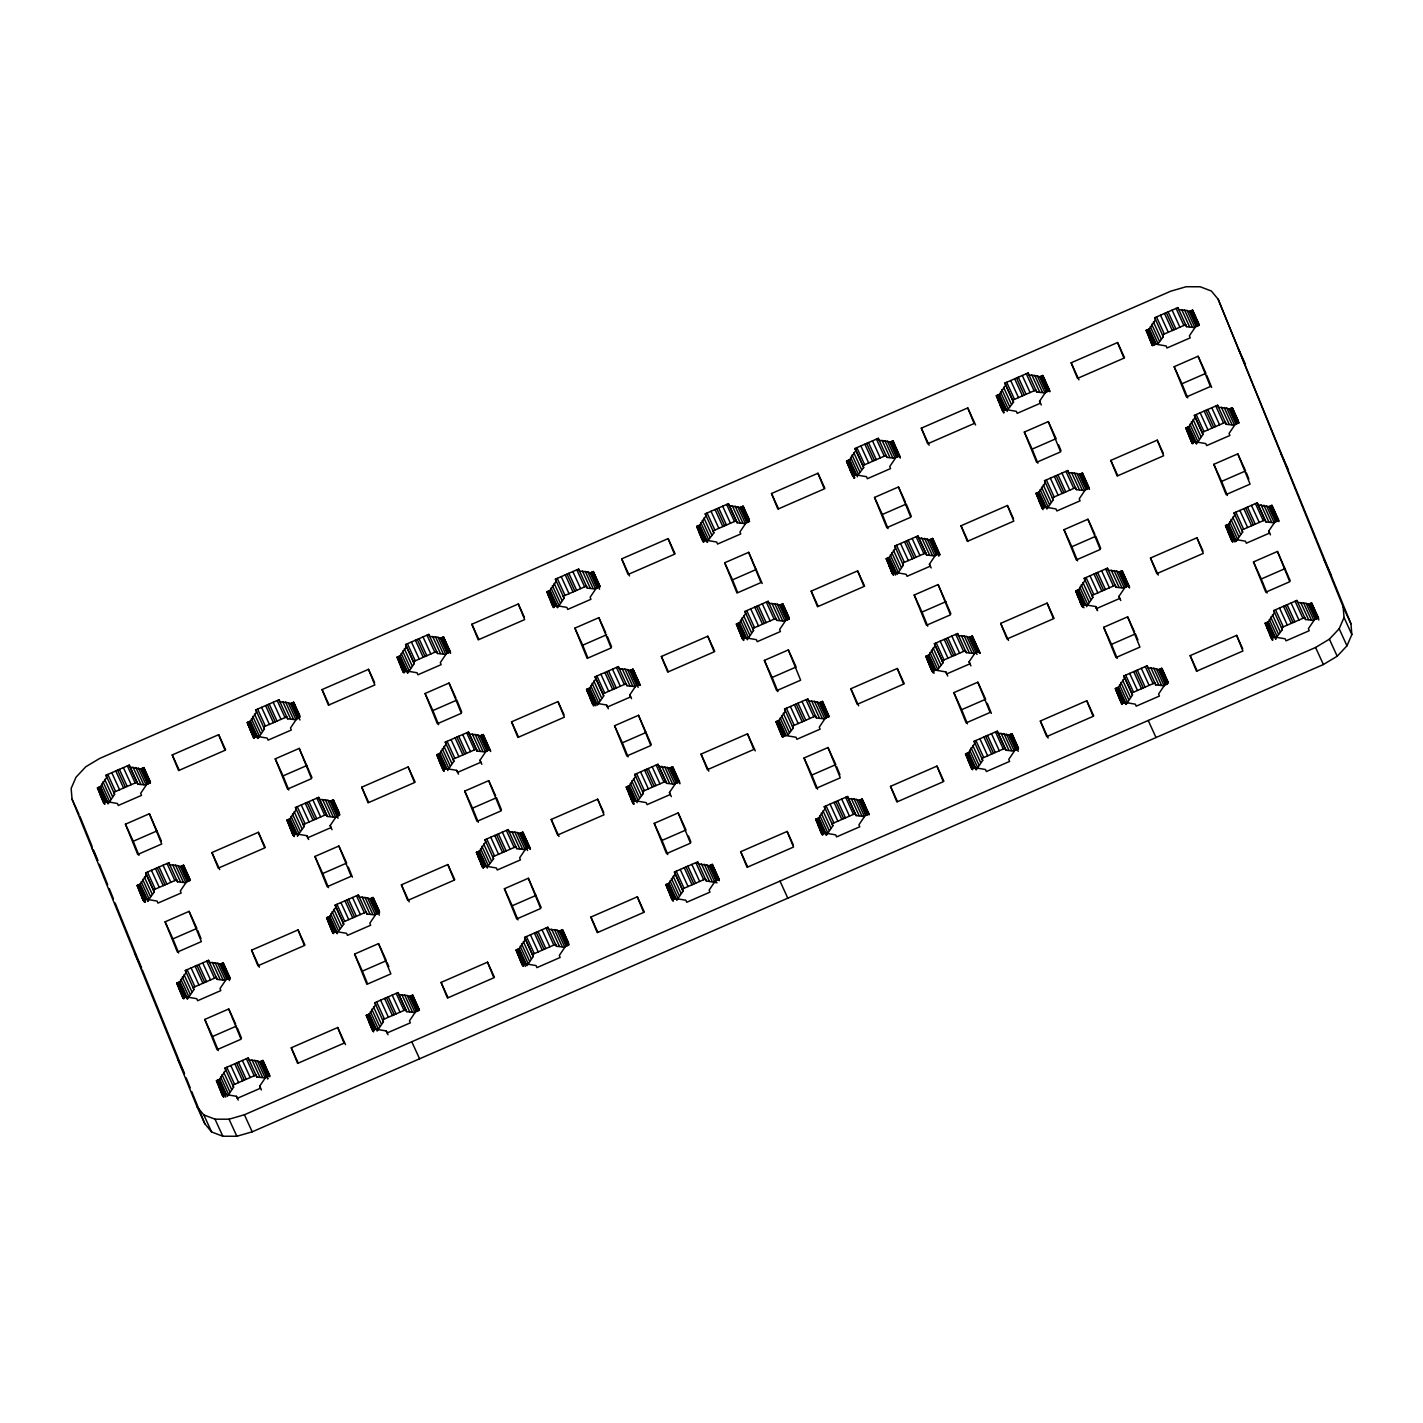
<?xml version="1.0" encoding="UTF-8"?>
<svg xmlns="http://www.w3.org/2000/svg" width="1423" height="1423" viewBox="0 0 1423 1423"><rect width="100%" height="100%" fill="white"/><g stroke="black" fill="none" stroke-linecap="round" stroke-linejoin="round"><path stroke-width="1.5" d="M129.191 765.112L130.009 767.139L140.77 768.971L143.883 767.602L150.02 782.739L146.925 784.091L140.664 793.34L141.5 795.368L118.269 805.489L117.451 803.479L106.689 801.647L103.577 802.999L97.44 787.862L100.535 786.51L106.796 777.26L105.978 775.233L129.191 765.112L137.142 782.49M138.405 768.046L146.213 785.122L137.835 784.198L136.999 782.17L113.787 792.291L114.605 794.319L108.361 803.568L100.535 786.51M178.071 865.664L180.436 866.571L183.549 865.22L189.704 880.357L186.591 881.709L180.33 890.958L181.166 892.986L157.935 903.107L157.117 901.079L146.356 899.247L143.261 900.617L137.106 885.48L140.219 884.128L146.462 874.878L145.644 872.85L168.857 862.712L177.501 881.798L185.897 882.722L178.071 865.664L169.693 864.739L168.857 862.712M147.547 901.399L154.271 891.936L153.453 889.909L176.665 879.788L177.501 881.798M288.229 702.695L290.594 703.602L293.689 702.25L299.844 717.388L296.731 718.74L290.488 727.989L291.306 730.017L268.093 740.138L267.257 738.11L256.514 736.278L253.401 737.648L247.246 722.51L250.359 721.159L256.62 711.909L255.784 709.881L279.015 699.742L287.642 718.828L296.037 719.753L288.229 702.695L279.833 701.77L279.015 699.742M287.642 718.828L286.823 716.818L263.593 726.94L264.429 728.967L258.168 738.217L250.359 721.159M217.755 963.282L220.103 964.189L223.215 962.837L229.37 977.957L226.257 979.326L220.014 988.576L220.832 990.586L197.601 1000.725L196.783 998.697L186.039 996.865L182.927 998.217L176.772 983.097L179.885 981.745L186.128 972.496L185.31 970.468L208.541 960.329L217.168 979.415L225.563 980.34L217.755 963.282L209.359 962.357L208.541 960.329M217.168 979.415L216.349 977.388L193.119 987.526L193.937 989.554L187.694 998.804L179.885 981.745M308.666 839.517L306.941 835.728L296.18 833.896L293.067 835.248L286.93 820.128L290.025 818.759L296.286 809.509L295.45 807.499L318.681 797.36L327.308 816.446L335.703 817.371L327.895 800.313L319.499 799.388L318.681 797.36M297.354 836.048L304.095 826.585L303.277 824.557L326.49 814.418M438.035 637.344L440.401 638.251L443.514 636.899L449.668 652.019L446.555 653.37L440.294 662.62L441.13 664.648L417.9 674.787L417.081 672.759L406.32 670.927L403.225 672.279L397.07 657.159L400.183 655.79L406.427 646.54L405.608 644.53L428.821 634.391L437.466 653.477L445.844 654.402L438.035 637.344L429.657 636.419L428.821 634.391M238.192 1100.104L236.449 1096.315L225.706 1094.483L222.593 1095.835L216.438 1080.697L219.551 1079.345L225.812 1070.096L224.976 1068.068L248.207 1057.947L256.834 1077.033L265.229 1077.958L257.421 1060.9L249.025 1059.975L248.207 1057.947M437.466 653.477L436.63 651.449L413.417 661.588L414.235 663.616L407.992 672.866L400.183 655.79M227.36 1096.404L233.621 1087.154L232.785 1085.126L256.015 1075.005L256.834 1077.033M367.561 897.913L369.927 898.838L373.039 897.468L379.176 912.605L376.081 913.957L369.82 923.207L370.656 925.235L347.425 935.373L346.607 933.346L335.846 931.514L332.733 932.865L326.596 917.728L329.691 916.376L335.953 907.127L335.134 905.099L358.347 894.978L366.992 914.064L375.37 914.989L367.561 897.913L359.165 897.006L358.347 894.978M458.491 774.165L456.747 770.377L446.004 768.545L442.891 769.896L436.736 754.759L439.849 753.407L446.093 744.158L445.274 742.13L468.505 732.009L477.007 750.775M447.658 770.466L453.901 761.216L453.083 759.188L476.314 749.067L477.132 751.095L485.528 752.02L477.719 734.944L469.323 734.037L468.505 732.009M587.859 571.975L590.225 572.882L593.32 571.53L599.474 586.667L596.362 588.019L590.118 597.269L590.936 599.296L567.724 609.418L566.905 607.408L556.144 605.575L553.031 606.927L546.877 591.79L549.99 590.438L556.251 581.189L555.415 579.161L578.645 569.04L587.272 588.126L595.668 589.051L587.859 571.975L579.463 571.068L578.645 569.04M388.017 1034.752L386.273 1030.946L375.512 1029.114L372.417 1030.483L366.262 1015.346L369.375 1013.994L375.619 1004.745L374.8 1002.717L398.013 992.596L406.249 1010.668M587.272 588.126L586.454 586.098L563.241 596.219L564.059 598.247L557.798 607.496L549.99 590.438M398.013 992.596L398.849 994.606L407.227 995.531L415.054 1012.589L406.658 1011.664L405.822 1009.654L382.609 1019.775L383.427 1021.803L377.184 1031.052L369.375 1013.994M517.385 832.562L519.751 833.469L522.846 832.117L529 847.254L525.887 848.606L519.644 857.856L520.462 859.883L497.25 870.004L496.414 867.977L485.67 866.145L482.557 867.514L476.403 852.377L479.515 851.025L485.777 841.776L484.941 839.748L508.171 829.609L516.798 848.695L525.194 849.62L517.385 832.562L508.989 831.637L508.171 829.609M608.297 708.796L606.572 705.008L595.81 703.175L592.697 704.545L586.561 689.408L589.656 688.056L595.917 678.807L595.099 676.779L618.311 666.64L626.938 685.726L635.334 686.651L627.525 669.593L619.13 668.668L618.311 666.64M626.938 685.726L626.12 683.716L602.907 693.837L603.726 695.865L597.482 705.114L589.656 688.056M728.451 503.671L729.288 505.699L740.031 507.531L743.144 506.179L749.298 521.316L746.186 522.668L739.942 531.917L740.76 533.945L717.53 544.066L716.712 542.038L705.95 540.206L702.855 541.576L696.701 526.439L699.814 525.087L706.057 515.837L705.239 513.81L728.451 503.671L736.687 521.743M557.051 930.18L559.417 931.087L562.53 929.735L568.666 944.854L565.554 946.224L559.31 955.456L560.128 957.483L536.916 967.622L536.097 965.594L525.336 963.762L522.223 965.114L516.087 949.995L519.182 948.643L525.443 939.393L524.607 937.366L547.837 927.227L556.464 946.313L564.86 947.238L557.051 930.18L548.655 929.255L547.837 927.227M524.607 937.366L533.251 956.452L526.99 965.701L519.182 948.643M657.977 764.258L658.813 766.286L669.557 768.118L672.67 766.766L678.824 781.885L675.712 783.237L669.45 792.486L670.286 794.514L647.056 804.653L646.238 802.625L635.476 800.793L632.381 802.145L626.227 787.026L629.34 785.656L635.583 776.407L634.765 774.397L657.977 764.258L665.928 781.636M777.349 604.241L779.715 605.149L782.81 603.797L788.965 618.916L785.852 620.268L779.608 629.517L780.427 631.545L757.214 641.684L756.378 639.656L745.634 637.824L742.521 639.176L736.367 624.057L739.48 622.687L745.723 613.438L744.905 611.428L768.135 601.289L776.762 620.375L785.158 621.3L777.349 604.241L768.954 603.316L768.135 601.289M776.762 620.375L775.944 618.347L752.714 628.486L753.55 630.514L747.288 639.763L739.48 622.687M887.49 441.272L889.855 442.179L892.968 440.828L899.105 455.947L896.01 457.299L889.749 466.548L890.567 468.576L867.354 478.715L866.536 476.687L855.774 474.855L852.662 476.207L846.525 461.088L849.62 459.718L855.881 450.468L855.063 448.458L878.276 438.32L886.903 457.406L895.298 458.331L887.49 441.272L879.094 440.347L878.276 438.32M697.661 861.876L698.48 863.903L709.223 865.735L712.336 864.366L718.49 879.503L715.378 880.855L709.134 890.104L709.952 892.132L686.722 902.271L685.904 900.243L675.16 898.411L672.047 899.763L665.893 884.626L669.006 883.274L675.249 874.024L674.431 871.997L697.661 861.876L706.288 880.962L717.05 882.794M706.288 880.962L705.47 878.934L682.24 889.055L683.058 891.083L676.814 900.332L669.006 883.274M817.015 701.841L819.381 702.766L822.476 701.397L828.631 716.534L825.518 717.886L819.274 727.135L820.093 729.163L796.88 739.284L796.062 737.274L785.3 735.442L782.188 736.794L776.033 721.657L779.146 720.305L785.407 711.055L784.571 709.028L807.802 698.906L816.428 717.992L824.824 718.917L817.015 701.841L808.62 700.934L807.802 698.906M917.942 535.937L918.778 537.965L929.521 539.779L932.634 538.428L938.789 553.565L935.676 554.917L929.415 564.166L930.251 566.194L907.02 576.315L906.202 574.305L895.441 572.473L892.346 573.825L886.191 558.688L889.304 557.336L895.547 548.086L894.729 546.058L917.942 535.937L925.893 553.316M927.156 538.872L934.964 555.948L926.586 555.023L925.75 552.996L902.538 563.117L903.356 565.144L897.113 574.394L889.304 557.336M1037.314 375.903L1039.679 376.81L1042.774 375.459L1048.929 390.596L1045.816 391.948L1039.573 401.197L1040.391 403.225L1017.178 413.346L1016.342 411.336L1005.599 409.504L1002.486 410.856L996.331 395.719L999.444 394.367L1005.687 385.117L1004.869 383.089L1028.1 372.968L1036.727 392.054L1045.122 392.961L1037.314 375.903L1028.918 374.996L1028.1 372.968M856.682 799.459L859.047 800.366L862.16 799.014L868.297 814.152L865.202 815.504L858.941 824.753L859.759 826.781L836.546 836.902L835.728 834.874L824.966 833.042L821.854 834.412L815.717 819.274L818.812 817.923L825.073 808.673L824.255 806.645L847.468 796.506L856.095 815.592L864.49 816.517L856.682 799.459L848.286 798.534L847.468 796.506M855.276 813.582L832.064 823.704L832.882 825.731L826.638 834.981L818.812 817.923M947.736 676.014L945.868 671.905L935.107 670.073L932.012 671.443L925.857 656.305L928.97 654.954L935.213 645.704L934.395 643.676L957.608 633.537L966.253 652.623L974.648 653.548L966.84 636.49L958.444 635.565L957.608 633.537M1076.98 473.521L1079.345 474.428L1082.441 473.076L1088.595 488.196L1085.482 489.565L1079.239 498.815L1080.057 500.843L1056.844 510.964L1056.008 508.936L1045.265 507.104L1042.152 508.473L1035.997 493.336L1039.11 491.984L1045.371 482.735L1044.535 480.707L1067.766 470.568L1076.393 489.654L1084.788 490.579L1076.98 473.521L1068.584 472.596L1067.766 470.568M1076.393 489.654L1075.575 487.627L1052.344 497.765L1053.18 499.793L1046.919 509.043L1039.11 491.984M1187.12 310.552L1189.486 311.459L1192.599 310.107L1198.753 325.227L1195.64 326.596L1189.379 335.846L1190.215 337.874L1166.985 347.995L1166.166 345.967L1155.405 344.135L1152.31 345.487L1146.155 330.367L1149.268 329.015L1155.512 319.766L1154.693 317.738L1177.906 307.599L1186.551 326.685L1194.929 327.61L1187.12 310.552L1178.724 309.627L1177.906 307.599M997.292 731.155L998.11 733.183L1008.871 735.015L1011.966 733.663L1018.121 748.783L1015.008 750.134L1008.765 759.384L1009.583 761.412L986.37 771.551L985.534 769.523L974.791 767.691L971.678 769.043L965.523 753.923L968.636 752.554L974.88 743.304L974.061 741.294L997.292 731.155L1005.51 749.227M1006.506 734.108L1014.314 751.166L1005.919 750.241L1005.1 748.213L981.87 758.352L982.706 760.38L976.445 769.63L968.636 752.554M1097.418 610.342L1095.692 606.554L1084.931 604.722L1081.818 606.073L1075.681 590.954L1078.776 589.584L1085.038 580.335L1084.219 578.325L1107.432 568.186L1116.059 587.272L1124.455 588.197L1116.646 571.139L1108.25 570.214L1107.432 568.186M1086.585 606.66L1092.846 597.411L1092.028 595.383L1115.241 585.244L1116.059 587.272M1226.786 408.17L1229.152 409.077L1232.265 407.725L1238.419 422.844L1235.306 424.196L1229.063 433.446L1229.881 435.474L1206.651 445.612L1205.832 443.585L1195.071 441.753L1191.976 443.104L1185.821 427.985L1188.934 426.615L1195.178 417.366L1194.359 415.356L1217.572 405.217L1226.217 424.303L1234.613 425.228L1226.786 408.17L1218.408 407.245L1217.572 405.217M1226.217 424.303L1225.399 422.275L1202.168 432.414L1202.986 434.424L1196.743 443.674L1188.934 426.615M1156.312 668.739L1158.678 669.664L1161.791 668.294L1167.945 683.431L1164.832 684.783L1158.571 694.033L1159.407 696.06L1136.177 706.182L1135.358 704.172L1124.597 702.339L1121.502 703.691L1115.347 688.554L1118.46 687.202L1124.704 677.953L1123.885 675.925L1147.098 665.804L1155.743 684.89L1164.121 685.815L1156.312 668.739L1147.934 667.832L1147.098 665.804M1155.743 684.89L1154.907 682.862L1131.694 692.983L1132.512 695.011L1126.269 704.26L1118.46 687.202M1257.256 502.835L1258.074 504.863L1268.836 506.677L1271.931 505.325L1278.085 520.462L1274.972 521.814L1268.729 531.064L1269.547 533.091L1246.335 543.212L1245.499 541.202L1234.755 539.37L1231.642 540.722L1225.488 525.585L1228.6 524.233L1234.844 514.984L1234.026 512.956L1257.256 502.835L1265.474 520.907M1235.929 541.505L1242.67 532.042L1241.834 530.014L1265.065 519.893L1265.883 521.921L1274.279 522.828L1266.47 505.77M1306.136 603.388L1308.502 604.295L1311.597 602.943L1317.751 618.08L1314.639 619.432L1308.395 628.681L1309.213 630.709L1286.001 640.83L1285.165 638.802L1274.421 636.97L1271.308 638.34L1265.154 623.203L1268.267 621.851L1274.528 612.601L1273.692 610.574L1296.922 600.435L1305.549 619.521L1313.945 620.446L1306.136 603.388L1297.74 602.463L1296.922 600.435M197.032 1106.703L203.827 1114.92L215.015 1119.172L229.05 1119.207L244.4 1114.76L1315.581 647.465L1329.384 639.176L1339.168 628.753L1344.041 617.493L1343.116 606.714L1218.159 299.239L1211.364 291.021L1200.176 286.77L1186.142 286.734L1170.791 291.181L99.61 758.477L85.807 766.766L76.024 777.189L71.15 788.449L72.057 799.228L197.032 1106.703L204.841 1123.761L211.636 1131.979L222.824 1136.23L236.858 1136.265L252.209 1131.819L1323.39 664.523L1337.193 656.234L1346.976 645.811L1351.85 634.551L1350.943 623.772L1218.159 299.239M366.992 914.064L366.156 912.036L342.943 922.157L343.761 924.185L338.532 931.051L330.723 913.993M516.798 848.695L515.98 846.685L492.749 856.806L493.585 858.834L488.356 865.7L480.547 848.642M737.683 506.624L745.492 523.682L737.096 522.757L736.278 520.729L713.048 530.868L713.866 532.896L708.636 539.762L700.827 522.703M667.191 767.21L675 784.269L666.622 783.344L665.786 781.316L642.573 791.455L643.392 793.483L638.162 800.331L630.353 783.273M855.063 448.458L863.69 467.544L858.46 474.393L850.652 457.334M816.428 717.992L815.61 715.965L792.398 726.086L793.216 728.114L787.986 734.98L780.178 717.921M1036.727 392.054L1035.908 390.027L1012.678 400.148L1013.514 402.175L1008.284 409.041L1000.476 391.983M966.253 652.623L965.434 650.613L942.204 660.734L943.022 662.762L937.793 669.628L929.984 652.57M1186.551 326.685L1185.715 324.657L1162.502 334.796L1163.32 336.824L1158.091 343.69L1150.282 326.632M1305.549 619.521L1304.731 617.511L1281.5 627.632L1282.336 629.66L1277.107 636.526L1269.298 619.467M306.941 835.728L307.759 837.756L330.972 827.617L330.154 825.589L336.415 816.34L339.51 814.988L333.373 799.868L330.261 801.22L327.895 800.313M456.747 770.377L457.566 772.387L480.796 762.266L479.978 760.238L486.221 750.988L489.334 749.636L483.18 734.499L480.067 735.869L477.719 734.944M236.449 1096.315L237.285 1098.343L260.498 1088.204L259.68 1086.176L265.923 1076.926L269.036 1075.575L262.881 1060.437L259.786 1061.807L257.421 1060.9M606.572 705.008L607.39 707.035L630.602 696.914L629.784 694.886L636.045 685.637L639.14 684.285L633.004 669.148L629.891 670.5L627.525 669.593M945.868 671.905L946.686 673.933L969.917 663.812L969.099 661.784L975.342 652.534L978.455 651.183L972.3 636.045L969.188 637.397L966.84 636.49M1095.692 606.554L1096.51 608.582L1119.723 598.443L1118.905 596.415L1125.166 587.165L1128.261 585.814L1122.124 570.694L1119.012 572.046L1116.646 571.139M218.68 734.677L225.03 750.295L178.587 770.572L172.236 754.937L218.68 734.677L225.634 749.85M368.504 669.326L374.854 684.943L328.411 705.203L322.06 689.586L368.504 669.326L374.587 682.595M518.328 603.975L524.66 619.592L478.217 639.852L471.885 624.235L518.328 603.975L524.393 617.244M668.134 538.606L674.484 554.223L628.041 574.483L621.691 558.865L668.134 538.606L675.089 553.778M817.958 473.254L824.308 488.872L777.865 509.132L771.515 493.514L817.958 473.254L824.895 488.427M967.765 407.903L974.115 423.52L927.671 443.78L921.321 428.163L967.765 407.903L975.573 424.961M1117.589 342.534L1123.939 358.151L1077.496 378.411L1071.145 362.794L1117.589 342.534L1124.526 357.707M862.872 465.517L886.084 455.378L886.903 457.406M149.397 813.743L161.706 844.017L137.729 854.476L125.437 824.202L149.397 813.743L161.315 840.904M299.221 748.391L311.512 778.648L287.553 789.107L275.244 758.85L299.221 748.391L311.957 777.563M449.028 683.04L461.337 713.297L437.359 723.756L425.068 693.499L449.028 683.04L455.983 698.195M598.852 617.671L611.143 647.945L587.183 658.387L574.874 628.13L598.852 617.671L605.789 632.844M748.676 552.32L760.967 582.576L736.989 593.035L724.698 562.779L748.676 552.32L762.212 583.501M898.482 486.968L910.791 517.225L886.814 527.684L874.522 497.427L898.482 486.968L905.437 502.123M1048.306 421.599L1060.597 451.874L1036.638 462.315L1024.329 432.058L1048.306 421.599L1056.115 438.658L1032.137 449.117L1037.883 463.24M1198.113 356.248L1210.422 386.505L1186.444 396.964L1174.153 366.707L1198.113 356.248L1205.939 373.306L1181.962 383.765L1187.707 397.889M138.974 855.383L133.246 841.26L157.206 830.819M288.798 790.032L283.052 775.909L307.03 765.449M438.622 724.681L432.877 710.557L456.854 700.098L461.764 712.194M587.61 657.301L582.701 645.188L606.66 634.747M737.434 591.95L732.507 579.837L756.485 569.378M888.059 528.609L882.331 514.486L906.291 504.027L911.218 516.122M258.363 832.295L264.714 847.912L218.27 868.172L211.92 852.555L258.363 832.295L265.301 847.468M408.17 766.944L414.52 782.561L368.077 802.821L361.727 787.204L408.17 766.944L415.125 782.099M557.994 701.575L564.344 717.192L517.901 737.452L511.551 721.835L557.994 701.575L564.059 714.844M707.8 636.223L714.15 651.841L667.707 672.101L661.357 656.483L707.8 636.223L714.755 651.396M857.624 570.872L863.974 586.489L817.531 606.749L811.181 591.132L857.624 570.872L864.561 586.027M1007.448 505.503L1013.781 521.12L967.338 541.38L961.005 525.763L1007.448 505.503L1013.514 518.772M1157.255 440.152L1163.605 455.769L1117.162 476.029L1110.812 460.412L1157.255 440.152L1163.338 453.421M189.081 911.36L201.372 941.617L177.395 952.076L165.104 921.819L189.081 911.36L196.89 928.419L172.912 938.878L178.658 953.001M338.887 846.009L351.179 876.266L327.219 886.725L314.928 856.468L338.887 846.009L346.696 863.067L322.736 873.526L328.464 887.65M488.712 780.64L501.003 810.914L477.025 821.373L464.734 791.099L488.712 780.64L495.649 795.813M638.518 715.289L650.827 745.545L626.849 756.004L614.558 725.748L638.518 715.289L651.254 744.46M788.342 649.937L800.633 680.194L776.673 690.653L764.364 660.397L788.342 649.937L796.151 666.996L772.173 677.455L777.919 691.578M938.148 584.568L950.457 614.843L926.48 625.284L914.189 595.027L938.148 584.568L950.884 613.74M1087.972 519.217L1100.264 549.474L1076.304 559.933L1063.995 529.676L1087.972 519.217L1094.91 534.39M1237.797 453.866L1250.088 484.122L1226.11 494.581L1213.819 464.325L1237.797 453.866L1245.605 470.924L1221.628 481.383L1227.373 495.506M478.288 822.281L472.543 808.157L496.52 797.716L501.43 809.812M628.094 756.929L622.367 742.806L646.327 732.347M927.743 626.209L921.997 612.086L945.975 601.627M1077.549 560.858L1071.821 546.734L1095.781 536.275L1100.708 548.389M298.03 929.913L304.38 945.53L257.937 965.79L251.586 950.173L298.03 929.913L304.967 945.068M447.836 864.544L454.186 880.161L407.743 900.439L401.393 884.821L447.836 864.544L454.791 879.716M597.66 799.192L604.01 814.81L557.567 835.07L551.217 819.452L597.66 799.192L603.743 812.462M747.484 733.841L753.816 749.459L707.373 769.718L701.041 754.101L747.484 733.841L755.293 750.899M897.29 668.472L903.641 684.089L857.197 704.349L850.847 688.732L897.29 668.472L904.245 683.645M1047.115 603.121L1053.465 618.738L1007.022 638.998L1000.671 623.381L1047.115 603.121L1054.052 618.294M1196.921 537.769L1203.271 553.387L1156.828 573.647L1150.478 558.029L1196.921 537.769L1203.004 551.039M228.747 1008.978L241.038 1039.235L217.061 1049.694L204.77 1019.437L228.747 1008.978L235.684 1024.133M378.554 943.609L390.863 973.883L366.885 984.342L354.594 954.068L378.554 943.609L386.362 960.685L362.403 971.126L367.312 983.24M528.378 878.258L540.669 908.514L516.709 918.973L504.4 888.717L528.378 878.258L541.114 907.429M678.184 812.907L690.493 843.163L666.515 853.622L654.224 823.366L678.184 812.907L686.011 829.965L662.033 840.424L667.778 854.547M828.008 747.537L840.299 777.812L816.34 788.253L804.031 757.997L828.008 747.537L835.817 764.613L811.857 775.055L817.585 789.178M977.832 682.186L990.123 712.443L966.146 722.902L953.855 692.645L977.832 682.186L985.641 699.244L961.663 709.703L967.409 723.827M1127.639 616.835L1139.948 647.091L1115.97 657.551L1103.679 627.294L1127.639 616.835L1134.593 631.99M1277.463 551.466L1289.754 581.74L1265.794 592.181L1253.485 561.925L1277.463 551.466L1290.181 580.637M218.324 1050.619L212.578 1036.495L236.556 1026.036M517.954 919.898L512.209 905.775L536.186 895.316M1117.215 658.475L1111.488 644.352L1135.447 633.893L1137.92 639.941M1267.039 593.106L1261.294 578.983L1285.271 568.524M337.696 1027.513L344.046 1043.148L297.603 1063.408L291.253 1047.79L337.696 1027.513L345.504 1044.589M487.52 962.161L493.87 977.779L447.427 998.039L441.077 982.421L487.52 962.161L494.457 977.334M637.326 896.81L643.676 912.428L597.233 932.688L590.883 917.07L637.326 896.81L644.281 911.965M787.15 831.441L793.5 847.059L747.057 867.336L740.707 851.701L787.15 831.441L793.216 844.711M936.957 766.09L943.307 781.707L896.864 801.967L890.513 786.35L936.957 766.09L943.911 781.263M1086.781 700.739L1093.131 716.356L1046.688 736.616L1040.338 720.999L1086.781 700.739L1093.718 715.894M1236.605 635.37L1242.937 650.987L1196.494 671.247L1190.162 655.629L1236.605 635.37L1242.67 648.639M407.227 995.531L409.593 996.438L412.706 995.086L419.447 1010.241L415.303 1001.472M532.433 954.424L555.646 944.285L556.464 946.313M1237.69 347.283L1245.499 364.341M1280.647 452.976L1288.455 470.035M1323.603 558.67L1331.412 575.728M1343.116 606.714L1350.943 623.772M1344.041 617.493L1351.85 634.551M1339.168 628.753L1346.976 645.811M1192.599 310.107L1199.144 324.551M1194.128 313.896L1199.144 325.244M1192.118 310.321L1199.055 325.476M1191.033 310.783L1197.988 325.956M1189.966 311.246L1196.921 326.418M1189.486 311.459L1196.423 326.632M1232.265 407.725L1238.348 420.995M1232.745 408.899L1239.006 422.88M1231.784 407.921L1238.722 423.093M1230.717 408.401L1237.654 423.556M1184.523 309.947L1192.332 327.005M1229.65 408.863L1236.587 424.018M1229.152 409.077L1236.107 424.232M1271.931 505.325L1278.886 520.498M1274.528 511.711L1278.957 521.654M1181.713 309.627L1189.521 326.685M1271.45 505.539L1278.388 520.711M1270.383 506.001L1277.32 521.174M1224.189 407.547L1231.998 424.605M1269.316 506.481L1276.253 521.636M1268.836 506.677L1275.773 521.85M1329.384 639.176L1337.193 656.234M1311.597 602.943L1318.552 618.098M1313.144 606.732L1318.534 618.809M1176.092 308.4L1183.9 325.458M1221.379 407.245L1229.187 424.303M1311.117 603.156L1318.819 619.983M1310.049 603.619L1316.986 618.792M1263.855 505.165L1271.664 522.223M1308.982 604.081L1315.919 619.254M1308.502 604.295L1315.439 619.467M1172.107 310.143L1179.916 327.201M1215.758 406.017L1223.584 423.076M1261.045 504.863L1268.854 521.921M1303.521 602.783L1311.348 619.841M1257.95 504.542L1265.883 521.921M1268.729 531.064L1270.454 534.852M1168.105 311.886L1175.932 328.944M1211.773 407.743L1219.582 424.819M1255.442 503.617L1263.25 520.676M1300.711 602.463L1308.537 619.521M1166.291 312.669L1174.117 329.727M1164.476 313.469L1172.303 330.527M1207.789 409.486L1215.598 426.544M1251.44 505.361L1259.248 522.419M1295.108 601.235L1302.917 618.294M1315.581 647.465L1323.39 664.523M1205.975 410.286L1213.783 427.345M1160.492 315.195L1168.301 332.271M1204.16 411.069L1211.969 428.127M1247.455 507.104L1255.264 524.162M1291.106 602.978L1298.932 620.037M1245.641 507.886L1253.45 524.962M1156.508 316.938L1164.316 333.996M1200.158 412.812L1207.967 429.871M1243.827 508.687L1251.635 525.745M1287.121 604.722L1294.93 621.78M1154.693 317.738L1163.32 336.824M1285.307 605.504L1293.116 622.562M1174.153 366.707L1181.962 383.765M1196.174 414.555L1203.983 431.614M1239.842 510.43L1247.651 527.488M1153.43 321.972L1161.239 339.03M1283.493 606.305L1291.301 623.363M1194.359 415.356L1202.293 432.717M1194.769 416.352L1202.986 434.424M1151.687 324.266L1159.496 341.324M1213.819 464.325L1221.628 481.383M1235.84 512.173L1243.649 529.231M1193.097 419.572L1200.905 436.648M1279.508 608.048L1287.317 625.106M1234.026 512.956L1242.67 532.042M1149.268 329.015L1156.205 344.17M1148.77 329.229L1155.725 344.384M1191.353 421.884L1199.162 438.942M1147.703 329.691L1154.658 344.846M1275.506 609.773L1283.315 626.849M1253.485 561.925L1261.294 578.983M1189.948 424.232L1197.757 441.29M1232.763 517.189L1240.589 534.248M1146.636 330.154L1153.573 345.327M1146.155 330.367L1153.092 345.522M1148.752 336.753L1152.701 345.504M1150.762 341.716L1152.505 345.504M1273.692 610.574L1282.336 629.66M1231.02 519.484L1238.828 536.542M1188.436 426.829L1196.263 443.887M1187.369 427.291L1194.324 442.464M1272.447 614.807L1280.255 631.865M1186.302 427.772L1193.257 442.927M1229.632 521.85L1237.441 538.908M1185.821 427.985L1192.759 443.14M1187.351 431.756L1192.759 443.834M1189.379 436.719L1192.172 443.122M1228.6 524.233L1236.409 541.291M1228.12 524.447L1235.057 539.619M1270.686 617.102L1278.494 634.16M1227.053 524.909L1234.862 541.967M1225.986 525.372L1232.923 540.544M1225.488 525.585L1232.923 541.932M1228.085 531.971L1232.514 541.914M1268.267 621.851L1276.075 638.909M1267.786 622.064L1275.595 639.123M1266.719 622.527L1273.656 637.682M1265.652 622.989L1272.589 638.162M1265.154 623.203L1272.589 639.55M1266.701 626.992L1272.767 640.261M1269.778 634.551L1272.375 640.243M1071.145 362.794L1078.954 379.852M1110.812 460.412L1117.749 475.584M1150.478 558.029L1158.286 575.088M1190.162 655.629L1197.099 670.802M1042.774 375.459L1049.729 390.631M1044.322 379.247L1049.712 391.325M1042.294 375.672L1049.8 391.787M1041.227 376.134L1048.164 391.307M1040.16 376.615L1047.097 391.77M1039.679 376.81L1046.617 391.983M1082.441 473.076L1089.395 488.231M1081.96 473.29L1089.467 489.405M1080.893 473.752L1087.83 488.925M1034.699 375.298L1042.508 392.357M1079.826 474.215L1086.763 489.387M1079.345 474.428L1086.283 489.601M1122.124 570.694L1129.542 587.041M1123.654 574.465L1129.524 587.735M1031.888 374.996L1039.697 392.054M1121.626 570.89L1129.328 587.717M1120.559 571.37L1127.514 586.525M1074.365 472.916L1082.191 489.974M1119.492 571.833L1126.447 586.988M1119.012 572.046L1125.949 587.201M1039.573 401.197L1041.298 404.986M1161.791 668.294L1167.856 681.564M1162.271 669.486L1167.856 682.257M1026.285 373.751L1034.094 390.809M1071.555 472.596L1079.381 489.654M1161.31 668.508L1167.945 682.738M1160.225 668.97L1167.18 684.143M1114.049 570.516L1121.858 587.574M1159.158 669.45L1166.113 684.605M1158.678 669.664L1165.615 684.819M1022.283 375.494L1030.092 392.552M1065.952 471.369L1073.76 488.427M1111.238 570.214L1119.047 587.272M1153.715 668.134L1161.524 685.192M1118.905 596.415L1120.773 600.524M1018.299 377.237L1026.108 394.296M1061.949 473.112L1069.776 490.17M1105.618 568.987L1113.426 586.045M1150.905 667.832L1158.713 684.89M1016.484 378.02L1024.293 395.096M1014.67 378.82L1022.479 395.879M1057.965 474.855L1065.774 491.913M1101.633 570.712L1109.442 587.788M1145.284 666.587L1153.092 683.645M1056.151 475.638L1063.959 492.696M1010.686 380.564L1018.494 397.622M1054.336 476.438L1062.145 493.496M1097.631 572.455L1105.44 589.513M1141.299 668.33L1149.108 685.388M1095.817 573.256L1103.625 590.314M1006.684 382.307L1014.492 399.365M1050.352 478.181L1058.161 495.24M1094.002 574.038L1101.811 591.096M1137.315 670.073L1145.124 687.131M1004.869 383.089L1013.372 401.855M1005.687 385.117L1013.514 402.175M1135.501 670.873L1143.309 687.932M1024.329 432.058L1032.137 449.117M1046.35 479.907L1054.158 496.983M1003.606 387.323L1011.433 404.381M1090.018 575.781L1097.827 592.84M1133.686 671.656L1141.495 688.714M1044.535 480.707L1053.18 499.793M1001.863 389.617L1009.672 406.676M1086.034 577.525L1093.842 594.583M1043.29 484.941L1051.099 501.999M1063.995 529.676L1071.821 546.734M1129.684 673.399L1137.493 690.457M1084.219 578.325L1092.846 597.411M999.444 394.367L1007.253 411.425M998.964 394.58L1005.901 409.735M1041.529 487.235L1049.338 504.293M1148.219 720.483L1156.027 737.541M1095.817 606.874L1097.542 610.663M997.897 395.043L1004.834 410.215M1103.679 627.294L1111.488 644.352M1125.7 675.142L1133.508 692.201M1082.956 582.541L1090.765 599.617M996.829 395.505L1003.766 410.678M1040.142 489.601L1047.951 506.659M996.331 395.719L1003.766 412.065M997.879 399.507L1003.944 412.777M999.889 404.47L1003.553 412.759M1123.885 675.925L1131.819 693.303M1124.295 676.939L1132.512 695.011M1081.213 584.853L1089.022 601.911M1038.63 492.198L1045.567 507.353M1037.563 492.66L1044.5 507.815M1122.622 680.158L1130.431 697.217M1079.808 587.201L1087.617 604.259M1036.495 493.123L1043.433 508.296M1035.997 493.336L1042.952 508.491M1038.594 499.722L1043.023 509.665M1078.776 589.584L1085.731 604.757M1078.296 589.798L1085.233 604.971M1120.879 682.453L1128.688 699.511M1077.229 590.278L1084.166 605.433M1119.474 684.819L1127.283 701.877M1076.162 590.741L1083.97 607.799M1075.681 590.954L1083.099 607.301M1077.211 594.725L1082.707 607.283M1080.288 602.303L1082.014 606.091M1117.962 687.416L1125.771 704.474M1116.895 687.878L1123.85 703.051M1115.828 688.341L1122.765 703.513M1115.347 688.554L1122.285 703.727M1115.828 689.746L1122.285 704.421M1118.425 696.132L1121.893 703.709M921.321 428.163L929.13 445.221M961.005 525.763L967.942 540.936M1000.671 623.381L1008.48 640.439M1040.338 720.999L1048.146 738.057M892.968 440.828L900.385 457.174M892.47 441.023L900.279 458.099M891.403 441.504L898.358 456.658M890.336 441.966L897.29 457.121M889.855 442.179L896.792 457.334M932.634 538.428L940.052 554.774M934.164 542.216L939.66 554.757M932.154 538.641L939.091 553.814M931.087 539.104L938.895 556.162M884.893 440.65L892.701 457.708M930.002 539.584L936.957 554.739M929.521 539.779L936.459 554.952M972.3 636.045L980.109 653.104M973.83 639.834L979.913 653.104M882.082 440.347L889.891 457.406M971.82 636.259L979.629 653.317M970.753 636.721L977.69 651.894M924.559 538.268L932.367 555.326M969.686 637.184L976.623 652.357M969.188 637.397L976.996 654.455M1011.966 733.663L1018.53 748.107M1011.486 733.877L1018.423 749.032M876.461 439.12L884.27 456.178M921.748 537.965L929.557 555.023M1010.419 734.339L1018.228 751.397M964.225 635.885L972.034 652.944M1009.352 734.802L1016.289 749.957M918.351 536.951L926.586 555.023M1008.871 735.015L1015.809 750.17M929.415 564.166L931.158 567.955M872.477 440.845L880.286 457.921M916.127 536.72L923.936 553.778M961.414 635.565L969.223 652.623M1003.891 733.485L1011.7 750.544M969.099 661.784L970.948 665.893M868.475 442.589L876.283 459.647M912.143 538.463L919.952 555.521M1001.08 733.183L1008.889 750.241M955.794 634.338L963.62 651.396M866.66 443.389L874.469 460.447M997.985 732.863L1005.919 750.241M864.846 444.172L872.655 461.23M908.159 540.206L915.967 557.265M951.809 636.081L959.618 653.139M995.477 731.956L1003.286 749.014M906.344 540.989L914.153 558.065M860.862 445.915L868.67 462.973M904.53 541.789L912.339 558.848M947.825 637.824L955.633 654.882M991.475 733.681L999.284 750.757M946.01 638.607L953.819 655.665M856.877 447.658L864.686 464.716M900.528 543.533L908.336 560.591M944.196 639.407L952.005 656.465M987.491 735.424L995.3 752.482M855.187 448.761L863.69 467.544M985.677 736.225L993.485 753.283M896.543 545.276L904.352 562.334M853.8 452.674L861.609 469.75M874.522 497.427L882.331 514.486M940.194 641.15L948.003 658.209M983.862 737.007L991.671 754.065M894.729 546.058L903.356 565.144M852.057 454.986L859.866 472.045M914.189 595.027L921.997 612.086M936.209 642.876L944.018 659.952M979.878 738.75L987.687 755.809M893.466 550.292L901.275 567.35M934.395 643.676L942.613 661.748M935.089 645.384L943.022 662.762M849.62 459.718L857.446 476.776M891.723 552.586L899.532 569.645M849.14 459.931L856.077 475.104M848.072 460.394L855.01 475.567M953.855 692.645L961.663 709.703M975.876 740.494L983.684 757.552M933.132 647.91L940.941 664.968M890.318 554.952L898.126 572.01M847.005 460.874L854.814 477.932M846.525 461.088L854.334 478.146M847.005 462.262L854.138 478.128L849.584 468.647M974.061 741.294L982.706 760.38M888.806 557.549L895.761 572.722M931.389 650.204L939.198 667.262M887.739 558.012L895.547 575.07M972.816 745.527L980.625 762.586M886.671 558.474L893.608 573.647M886.191 558.688L893.608 575.034M888.788 565.073L893.217 575.017M890.798 570.036L892.541 573.825M928.97 654.954L935.907 670.108M971.055 747.822L978.864 764.88M928.472 655.167L935.427 670.322M927.405 655.629L934.36 670.784M926.337 656.092L934.146 673.15M969.668 750.17L977.476 767.228M925.857 656.305L933.275 672.652M927.387 660.094L932.794 672.172M929.415 665.057L932.883 672.634M968.156 752.767L975.965 769.825M967.089 753.247L974.026 768.402M966.021 753.71L972.958 768.865M965.523 753.923L972.478 769.078M968.12 760.309L972.46 769.772M771.515 493.514L778.452 508.687M811.181 591.132L818.118 606.287M850.847 688.732L858.656 705.808M890.513 786.35L897.468 801.523M743.144 506.179L749.227 519.448M745.741 512.565L749.298 520.605M742.664 506.392L749.601 521.547M741.596 506.855L748.534 522.028M740.529 507.317L747.466 522.49M740.031 507.531L746.986 522.703M782.81 603.797L789.374 618.24M784.358 607.568L789.356 618.934M782.33 604.01L789.267 619.165M781.263 604.473L788.2 619.628M735.068 506.019L742.877 523.077M780.195 604.935L787.132 620.09M779.715 605.149L786.652 620.303M822.476 701.397L829.235 716.552M732.258 505.699L740.067 522.757M821.996 701.61L828.951 716.783M820.929 702.073L827.866 717.245M774.735 603.619L782.543 620.677M819.861 702.553L826.799 717.708M729.163 505.378L737.096 522.757M819.381 702.766L826.318 717.921M862.16 799.014L869.097 814.187M863.69 802.803L869.079 814.881M726.637 504.471L734.464 521.529M771.924 603.316L779.733 620.375M861.662 799.228L868.617 814.383M860.595 799.69L867.55 814.863M814.401 701.237L822.227 718.295M859.528 800.153L866.482 815.326M859.047 800.366L865.984 815.539M722.653 506.214L730.461 523.273M766.321 602.089L774.13 619.147M811.608 700.934L819.417 717.992M854.085 798.854L861.893 815.913M718.668 507.958L726.477 525.016M762.319 603.814L770.128 620.89M805.987 699.689L813.796 716.747M851.274 798.534L859.083 815.592M716.854 508.74L724.663 525.799M847.592 796.827L856.095 815.592M715.04 509.541L722.848 526.599M758.334 605.558L766.143 622.616M802.003 701.432L809.812 718.49M845.653 797.307L853.462 814.365M756.52 606.358L764.329 623.416M711.038 511.284L718.846 528.342M754.706 607.141L762.515 624.199M798.001 703.175L805.809 720.234M841.669 799.05L849.478 816.108M796.186 703.976L803.995 721.034M707.053 513.009L714.862 530.085M750.721 608.884L758.53 625.942M794.372 704.759L802.181 721.817M837.667 800.793L845.475 817.851M705.239 513.81L713.866 532.896M835.852 801.576L843.661 818.634M746.719 610.627L754.528 627.685M724.698 562.779L732.507 579.837M790.388 706.502L798.196 723.56M703.976 518.043L711.785 535.101M834.038 802.376L841.847 819.435M744.905 611.428L753.55 630.514M702.233 520.338L710.041 537.396M764.364 660.397L772.173 677.455M786.385 708.245L794.212 725.303M743.66 615.643L751.469 632.719M830.054 804.12L837.862 821.178M784.571 709.028L793.216 728.114M699.814 525.087L707.622 542.145M699.333 525.3L707.142 542.359M741.899 617.956L749.708 635.014M698.248 525.763L705.203 540.918M826.069 805.845L833.878 822.921M783.326 713.261L791.135 730.319M804.031 757.997L811.857 775.055M740.511 620.303L748.32 637.362M697.181 526.225L704.136 541.398M696.701 526.439L703.638 541.612M699.298 532.825L703.638 542.305M824.255 806.645L832.882 825.731M738.999 622.9L745.937 638.073M781.565 715.556L789.374 732.614M737.932 623.381L744.869 638.536M822.992 810.879L830.801 827.937M736.865 623.843L743.802 638.998M736.367 624.057L743.802 640.403M737.914 627.828L743.393 640.386M740.992 635.405L742.717 639.194M779.146 720.305L786.101 735.478M821.249 813.173L829.058 830.232M778.666 720.518L785.603 735.691M777.598 720.981L784.535 736.153M819.844 815.539L827.652 832.597M776.531 721.443L783.468 736.616M776.033 721.657L782.988 736.829M776.531 722.848L782.792 736.812M779.11 729.234L782.579 736.812M818.332 818.136L826.14 835.194M817.264 818.599L824.202 833.753M816.197 819.061L823.134 834.234M815.717 819.274L822.654 834.447M818.314 825.66L822.636 835.141M820.324 830.623L822.067 834.412M780 881.104L787.808 898.18M621.691 558.865L629.5 575.941M661.357 656.483L668.312 671.656M701.041 754.101L708.85 771.159M740.707 851.701L747.644 866.874M593.32 571.53L599.883 585.991M594.867 575.319L600.079 586.685M592.84 571.744L599.794 586.916M591.772 572.206L599.581 589.264M590.705 572.686L597.642 587.841M590.225 572.882L597.162 588.055M633.004 669.148L639.941 684.303M633.484 670.322L639.923 685.014M632.506 669.361L640.03 685.477M631.438 669.824L638.393 684.997M585.244 571.37L593.071 588.428M630.371 670.286L638.18 687.345M629.891 670.5L636.828 685.673M672.67 766.766L679.607 781.921M675.267 773.134L679.696 783.095M582.452 571.068L590.26 588.126M672.19 766.979L679.892 783.788M671.122 767.442L678.059 782.597M624.928 668.988L632.737 686.046M670.037 767.904L676.992 783.077M669.557 768.118L676.512 783.273M712.336 864.366L719.273 879.539M713.884 868.155L719.273 880.232M576.831 569.823L584.64 586.881M622.118 668.668L629.927 685.726M711.856 864.579L719.362 880.695M710.789 865.042L717.726 880.214M664.594 766.588L672.403 783.646M709.721 865.522L716.658 880.677M709.223 865.735L716.178 880.89M629.784 694.886L631.527 698.675M572.846 571.566L580.655 588.624M616.497 667.44L624.306 684.499M661.784 766.286L669.593 783.344M706.875 864.81L714.684 881.886M704.26 864.206L712.069 881.264M658.387 765.272L666.622 783.344M669.45 792.486L671.318 796.595M568.844 573.309L576.653 590.367M612.513 669.184L620.321 686.242M656.163 765.058L663.972 782.116M701.45 863.903L709.259 880.962M567.03 574.092L574.839 591.168M565.216 574.892L573.024 591.95M608.51 670.927L616.319 687.985M652.179 766.784L659.987 783.86M695.847 862.658L703.656 879.716M606.696 671.709L614.505 688.768M561.231 576.635L569.04 593.693M604.882 672.51L612.69 689.568M648.194 768.527L656.003 785.585M691.845 864.401L699.654 881.46M646.38 769.327L654.189 786.385M557.229 578.378L565.056 595.437M600.897 674.253L608.706 691.311M644.566 770.11L652.374 787.168M687.86 866.145L695.669 883.203M555.415 579.161L564.059 598.247M686.046 866.945L693.855 884.003M574.874 628.13L582.701 645.188M596.913 675.978L604.722 693.054M640.563 771.853L648.372 788.911M554.17 583.394L561.978 600.453M684.232 867.728L692.04 884.786M595.099 676.779L603.032 694.157M595.508 677.793L603.726 695.865M552.409 585.689L560.217 602.747M614.558 725.748L622.367 742.806M636.579 773.596L644.388 790.654M593.836 681.012L601.644 698.07M680.23 869.471L688.056 886.529M551.021 588.055L558.83 605.113M634.765 774.397L643.392 793.483M549.509 590.652L557.318 607.71M592.093 683.307L599.901 700.365M548.442 591.114L555.379 606.287M654.224 823.366L662.033 840.424M676.245 871.214L684.054 888.272M590.687 685.673L598.496 702.731M633.502 778.63L641.311 795.688M547.375 591.577L554.312 606.749M546.877 591.79L553.832 606.963M548.424 595.579L553.814 607.657M551.501 603.139L553.227 606.927M674.431 871.997L682.933 890.762M675.249 874.024L683.058 891.083M631.759 780.925L639.567 797.983M589.175 688.27L596.112 703.424M588.108 688.732L595.917 705.79M673.168 876.23L680.977 893.288M587.041 689.194L593.978 704.367M586.561 689.408L593.498 704.581M587.041 690.582L593.978 705.755M589.638 696.968L593.587 705.737M629.34 785.656L637.148 802.732M628.841 785.87L635.796 801.042M671.425 878.525L679.233 895.601M627.774 786.35L634.729 801.505M670.02 880.89L677.846 897.949M626.707 786.812L633.662 801.967M626.227 787.026L634.035 804.084M628.824 793.411L633.644 804.066M630.834 798.374L633.448 804.048M668.525 883.487L675.463 898.66M667.44 883.95L674.395 899.123M666.373 884.412L673.328 899.585M665.893 884.626L673.31 900.972M667.44 888.414L672.919 900.955M670.5 895.974L672.243 899.763M471.885 624.235L478.822 639.389M511.551 721.835L518.488 737.007M551.217 819.452L559.026 836.511M590.883 917.07L597.838 932.225M443.514 636.899L450.451 652.054M445.043 640.67L450.451 652.748M443.033 637.113L450.54 653.228M441.966 637.575L448.903 652.73M440.881 638.038L447.836 653.193M440.401 638.251L447.356 653.406M483.18 734.499L490.597 750.846M482.699 734.713L490.597 751.54M481.632 735.175L488.569 750.348M435.438 636.721L443.247 653.78M480.565 735.655L487.502 750.81M480.067 735.869L487.022 751.024M522.846 832.117L530.281 848.464M524.393 835.906L530.459 849.175M432.628 636.419L440.436 653.477M522.366 832.33L530.174 849.389M521.298 832.793L528.235 847.966M475.104 734.339L482.913 751.397M520.231 833.255L527.168 848.428M519.751 833.469L527.559 850.527M562.53 929.735L568.595 943.004M563.01 930.909L568.595 943.698M427.007 635.192L434.815 652.25M472.294 734.037L480.102 751.095M562.032 929.948L568.862 944.872M560.964 930.411L567.919 945.566M514.77 831.957L522.579 849.015M559.897 930.873L566.834 946.046M469.323 734.037L477.132 751.095M559.417 931.087L566.354 946.242M479.978 760.238L481.828 764.347M423.022 636.917L430.831 653.993M466.691 732.792L474.499 749.85M511.96 831.637L519.769 848.695M554.454 929.557L562.263 946.633M419.038 638.66L426.847 655.718M462.688 734.535L470.497 751.593M506.357 830.409L514.165 847.468M551.644 929.255L559.452 946.313M417.224 639.461L425.032 656.519M415.409 640.243L423.218 657.301M458.704 736.278L466.513 753.336M502.355 832.153L510.163 849.211M546.023 928.027L553.832 945.085M456.89 737.078L464.698 754.137M411.407 641.986L419.216 659.045M455.075 737.861L462.884 754.919M498.37 833.896L506.179 850.954M542.038 929.77L549.847 946.829M496.556 834.678L504.365 851.737M407.423 643.73L415.231 660.788M451.073 739.604L458.9 756.662M494.742 835.479L502.55 852.537M538.036 931.496L545.845 948.572M405.608 644.53L413.826 662.602M406.302 646.238L414.235 663.616M536.222 932.296L544.031 949.354M425.068 693.499L432.877 710.557M447.089 741.347L454.898 758.406M404.345 648.746L412.154 665.822M490.757 837.222L498.566 854.28M534.408 933.079L542.216 950.155M445.274 742.13L453.901 761.216M402.602 651.058L410.411 668.116M486.755 838.947L494.564 856.023M444.012 746.364L451.82 763.422M464.734 791.099L472.543 808.157M530.423 934.822L538.232 951.88M401.197 653.406L409.006 670.464M484.941 839.748L493.585 858.834M442.268 748.658L450.077 765.734M399.685 656.003L407.494 673.061M398.618 656.483L405.573 671.638M504.4 888.717L512.209 905.775M526.421 936.565L534.248 953.623M483.695 843.981L491.504 861.04M397.551 656.946L404.506 672.101M440.863 751.024L448.69 768.082M397.07 657.159L404.007 672.314M398.6 660.93L404.007 673.008M400.628 665.893L403.421 672.296M524.749 937.668L533.251 956.452M439.849 753.407L446.786 768.58M481.935 846.276L489.743 863.334M439.369 753.621L446.306 768.794M438.284 754.083L445.239 769.256M523.362 941.599L531.17 958.657M437.217 754.546L444.172 769.718M436.736 754.759L444.154 771.106M439.333 761.145L443.763 771.088M479.515 851.025L487.324 868.083M479.035 851.239L485.972 866.394M521.601 943.894L529.427 960.952M477.968 851.701L484.905 866.856M520.213 946.242L528.022 963.3M476.901 852.164L483.838 867.336M476.403 852.377L483.358 867.55M477.95 856.166L483.34 868.243M481.027 863.725L482.753 867.514M518.701 948.839L525.638 964.011M517.634 949.319L525.443 966.377M516.567 949.781L523.504 964.936M516.087 949.995L523.024 965.15M516.567 951.169L523.504 966.342M519.146 957.554L523.113 966.324M322.06 689.586L328.998 704.759M361.727 787.204L368.682 802.359M401.393 884.821L409.219 901.88M441.077 982.421L448.014 997.594M293.689 702.25L299.773 715.52M293.209 702.464L299.862 716.676M292.142 702.926L299.951 719.985M291.075 703.389L298.012 718.562M290.594 703.602L297.532 718.775M333.373 799.868L339.439 813.138M334.903 803.639L339.528 814.294M332.875 800.082L339.706 815.005M331.808 800.544L338.763 815.699M285.614 702.09L293.423 719.149M330.741 801.007L337.678 816.179M330.261 801.22L338.069 818.278M373.039 897.468L379.105 910.738M373.52 898.66L379.585 911.93M282.803 701.77L290.612 718.828M372.541 897.682L379.496 912.855M371.474 898.144L379.301 915.22M325.298 799.69L333.107 816.749M370.407 898.625L377.362 913.779M369.927 898.838L376.864 913.993M277.2 700.543L285.009 717.601M322.487 799.388L330.296 816.446M412.225 995.3L419.162 1010.455M411.158 995.762L418.095 1010.935M364.964 897.308L372.773 914.366M410.091 996.225L417.028 1011.397M318.805 797.68L327.308 816.446M409.593 996.438L416.548 1011.611M330.154 825.589L332.021 829.698M273.198 702.286L281.007 719.344M316.867 798.161L324.675 815.219M362.154 897.006L369.962 914.064M404.63 994.926L412.439 1011.984M269.214 704.029L277.023 721.087M312.882 799.904L320.691 816.962M401.82 994.606L409.628 1011.664M356.533 895.761L364.341 912.819M267.399 704.812L275.208 721.87M398.707 994.303L406.658 1011.664M265.585 705.612L273.394 722.671M308.88 801.629L316.689 818.705M352.548 897.504L360.357 914.562M396.199 993.379L404.007 1010.437M307.066 802.43L314.874 819.488M261.601 707.356L269.409 724.414M305.251 803.212L313.06 820.271M348.546 899.247L356.373 916.305M392.214 995.122L400.023 1012.18M411.763 1041.743L419.589 1058.801M346.732 900.048L354.558 917.106M257.599 709.081L265.407 726.157M301.267 804.956L309.076 822.014M344.917 900.83L352.744 917.888M388.23 996.865L396.039 1013.923M255.784 709.881L264.429 728.967M386.416 997.648L394.224 1014.706M297.265 806.699L305.091 823.757M254.539 714.115L262.348 731.173M275.244 758.85L283.052 775.909M340.933 902.573L348.742 919.632M384.601 998.448L392.41 1015.506M295.45 807.499L304.095 826.585M252.778 716.409L260.587 733.468M314.928 856.468L322.736 873.526M336.949 904.317L344.757 921.375M380.599 1000.191L388.408 1017.249M294.205 811.733L302.014 828.791M251.391 718.775L259.199 735.833M335.134 905.099L343.352 923.171M335.828 906.807L343.761 924.185M292.444 814.027L300.271 831.085M249.879 721.372L257.688 738.43M248.812 721.835L255.749 736.989M354.594 954.068L362.403 971.126M376.615 1001.934L384.423 1018.993M333.871 909.333L341.68 926.391M291.057 816.375L298.866 833.433M247.744 722.297L254.681 737.47M247.246 722.51L254.201 737.683M247.727 723.684L254.183 738.377M250.323 730.07L253.792 737.665M374.8 1002.717L383.427 1021.803M290.025 818.759L297.834 835.835M289.545 818.972L296.482 834.145M332.128 911.627L339.937 928.703M288.478 819.452L295.415 834.607M373.538 1006.95L381.346 1024.009M287.41 819.915L294.348 835.07M286.93 820.128L294.348 836.475M289.509 826.514L293.956 836.457M291.537 831.477L293.263 835.265M329.691 916.376L337.518 933.435M371.794 1009.245L379.603 1026.303M329.211 916.59L337.02 933.648M328.144 917.052L335.081 932.225M327.077 917.515L334.014 932.688M370.389 1011.611L378.198 1028.669M326.596 917.728L333.533 932.901M328.126 921.517L333.533 933.595M330.154 926.48L332.946 932.865M368.877 1014.208L375.832 1029.363M367.81 1014.67L374.765 1029.843M366.743 1015.133L373.698 1030.305M366.262 1015.346L373.68 1031.693M368.859 1021.732L373.288 1031.675M172.236 754.937L179.191 770.11M211.92 852.555L219.729 869.613M251.586 950.173L259.395 967.231M291.253 1047.79L298.19 1062.945M143.883 767.602L150.429 782.063M146.48 773.987L150.429 782.757M143.385 767.815L150.34 782.988M142.318 768.278L149.273 783.45M141.251 768.758L148.205 783.913M140.77 768.971L147.707 784.126M183.549 865.22L190.113 879.663M185.079 869.008L190.291 880.375M183.069 865.433L190.006 880.588M182.002 865.896L188.939 881.068M135.808 767.442L143.616 784.5M180.934 866.358L187.872 881.531M180.436 866.571L187.391 881.744M223.215 962.837L230.17 977.992M222.735 963.051L230.241 979.166M132.997 767.139L140.806 784.198M221.668 963.513L229.477 980.572M175.474 865.059L183.282 882.118M220.601 963.976L227.538 979.149M129.6 766.125L137.835 784.198M220.103 964.189L227.057 979.344M262.881 1060.437L269.836 1075.61M264.429 1064.226L269.908 1076.766M127.376 765.894L135.185 782.952M172.663 864.739L180.472 881.798M262.401 1060.651L269.338 1075.824M261.334 1061.131L268.271 1076.286M215.14 962.66L222.949 979.736M260.267 1061.594L268.075 1078.652M259.786 1061.807L267.595 1078.865M123.392 767.637L131.201 784.696M167.042 863.512L174.869 880.57M212.329 962.357L220.138 979.415M254.806 1060.277L262.615 1077.336M119.39 769.381L127.216 786.439M163.058 865.255L170.867 882.313M206.726 961.13L214.535 978.188M251.996 1059.975L259.822 1077.033M117.575 770.181L125.402 787.239M115.761 770.964L123.588 788.022M259.68 1086.176L261.405 1089.965M159.074 866.998L166.882 884.057M202.724 962.873L210.533 979.931M246.392 1058.73L254.201 1075.788M157.259 867.781L165.068 884.839M111.777 772.707L119.585 789.765M155.445 868.581L163.254 885.64M198.74 964.598L206.548 981.674M242.39 1060.473L250.217 1077.531M196.925 965.399L204.734 982.457M107.792 774.45L115.601 791.508M151.443 870.325L159.251 887.383M195.111 966.181L202.92 983.257M238.406 1062.216L246.215 1079.274M105.978 775.233L114.605 794.319M236.592 1063.017L244.4 1080.075M125.437 824.202L133.246 841.26M147.458 872.068L155.267 889.126M191.109 967.925L198.935 984.983M104.715 779.466L112.524 796.524M234.777 1063.799L242.586 1080.857M145.644 872.85L154.146 891.616M146.462 874.878L154.271 891.936M102.972 781.761L110.781 798.837M165.104 921.819L172.912 938.878M187.125 969.668L194.933 986.726M144.381 877.084L152.19 894.142M230.793 1065.542L238.602 1082.601M101.567 784.126L109.375 801.185M185.31 970.468L193.937 989.554M100.055 786.723L107.863 803.782M142.638 879.378L150.447 896.437M98.987 787.186L105.925 802.359M226.791 1067.286L234.599 1084.344M184.047 974.702L191.874 991.76M204.77 1019.437L212.578 1036.495M141.233 881.744L149.041 898.802M97.92 787.648L104.857 802.821M97.44 787.862L104.857 804.208M100.037 794.247L104.466 804.191M224.976 1068.068L233.621 1087.154M140.219 884.128L148.028 901.186M139.721 884.341L146.676 899.496M182.304 976.996L190.113 994.054M244.4 1114.76L252.209 1131.819M138.654 884.804L145.608 899.959M223.731 1072.302L231.54 1089.36M137.586 885.266L145.395 902.324M180.899 979.344L188.725 996.402M137.106 885.48L144.523 901.826M138.636 889.268L144.132 901.808M141.713 896.828L143.456 900.617M221.97 1074.596L229.779 1091.672M179.405 981.941L187.213 999.017M178.337 982.421L185.275 997.576M220.583 1076.962L228.392 1094.02M177.252 982.884L184.207 998.039M176.772 983.097L183.727 998.252M179.369 989.483L183.709 998.946M219.551 1079.345L226.488 1094.518M219.071 1079.559L226.008 1094.732M218.004 1080.021L225.812 1097.08M216.936 1080.502L223.873 1095.657M216.438 1080.697L223.873 1097.044M219.035 1087.083L223.464 1097.026M221.063 1092.046L222.788 1095.852M229.05 1119.207L236.858 1136.265M72.057 799.228L79.012 814.383M91.588 847.272L97.671 860.541M215.015 1119.172L222.824 1136.23M134.545 952.965L141.482 968.12M203.827 1114.92L211.636 1131.979M177.501 1058.659L184.439 1073.831M1206.757 375.334L1211.667 387.43M1246.423 472.934L1248.878 478.982M1058.57 444.723L1061.024 450.771M987.277 703.282L991.369 713.368M836.635 766.623L839.926 774.699M607.479 636.757L611.588 646.842M688.465 836.013L690.92 842.06M412.706 995.086L418.86 1010.223L415.747 1011.575L409.486 1020.825L410.322 1022.852L387.092 1032.973L386.273 1030.946M348.333 867.105L352.442 877.191M387.198 962.695L388.835 966.733M197.708 930.446L200.981 938.504M237.374 1028.046L241.465 1038.132M79.884 816.286L92.086 846.311M93.705 850.314L97.778 860.328M99.397 864.33L107.668 884.661M109.322 888.717L113.449 898.874M115.103 902.947L141.535 967.996M142.353 970.024L184.492 1073.689M186.128 1077.727L190.202 1087.723M191.82 1091.726L204.841 1123.761"/></g></svg>
